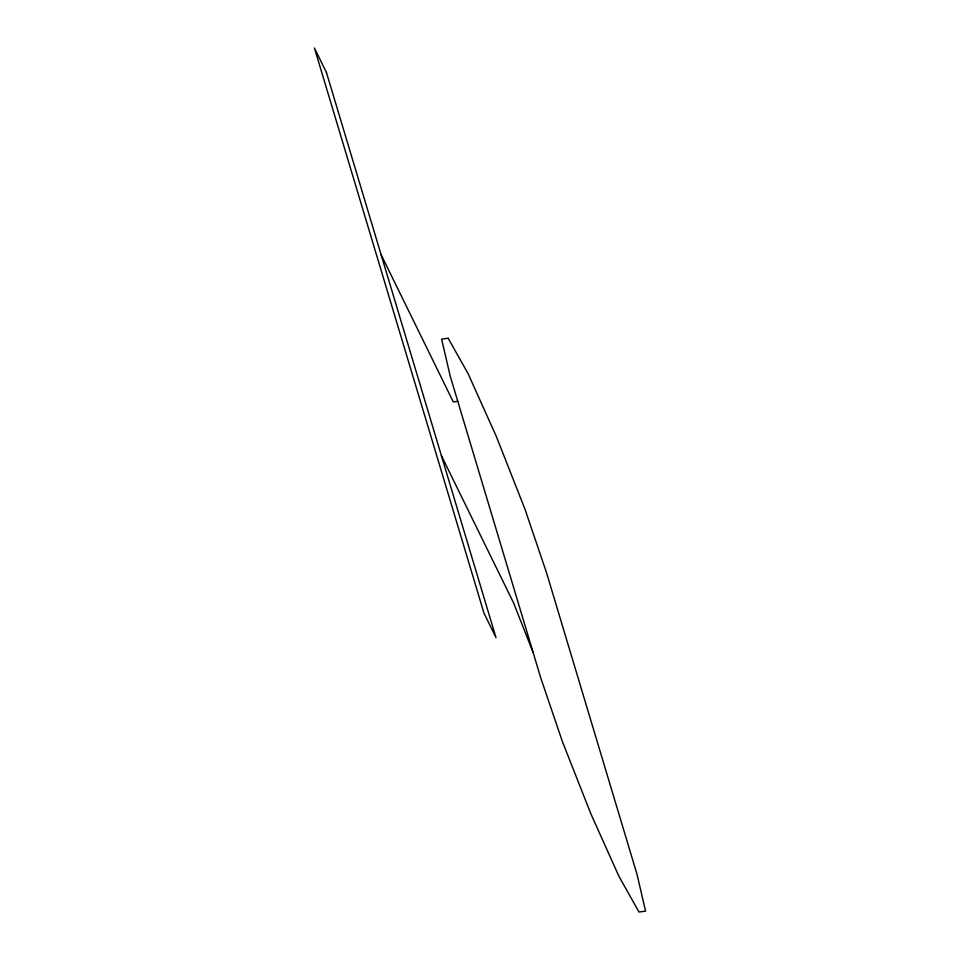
<?xml version="1.0" encoding="UTF-8"?>
<svg xmlns="http://www.w3.org/2000/svg" width="960" height="960" viewBox="0 0 960 960"><rect width="100%" height="100%" fill="white"/><g stroke="black" fill="none" stroke-linecap="round" stroke-linejoin="round"><path stroke-width="1.44" d="M457.752 401.268L453.276 401.904L381.084 254.616M441.384 455.604L513.576 602.892L533.16 652.608M448.188 338.268L441.612 339.108L450.24 376.2L540.684 677.688L562.212 741.084L590.856 813.804L618.96 876.372L638.988 912L645.576 911.16L636.948 874.068L546.492 572.592L524.976 509.184L496.32 436.464L468.216 373.908L448.188 338.268M326.46 72.552L314.424 48L483.972 613.116L496.008 637.668L326.46 72.552"/></g></svg>
